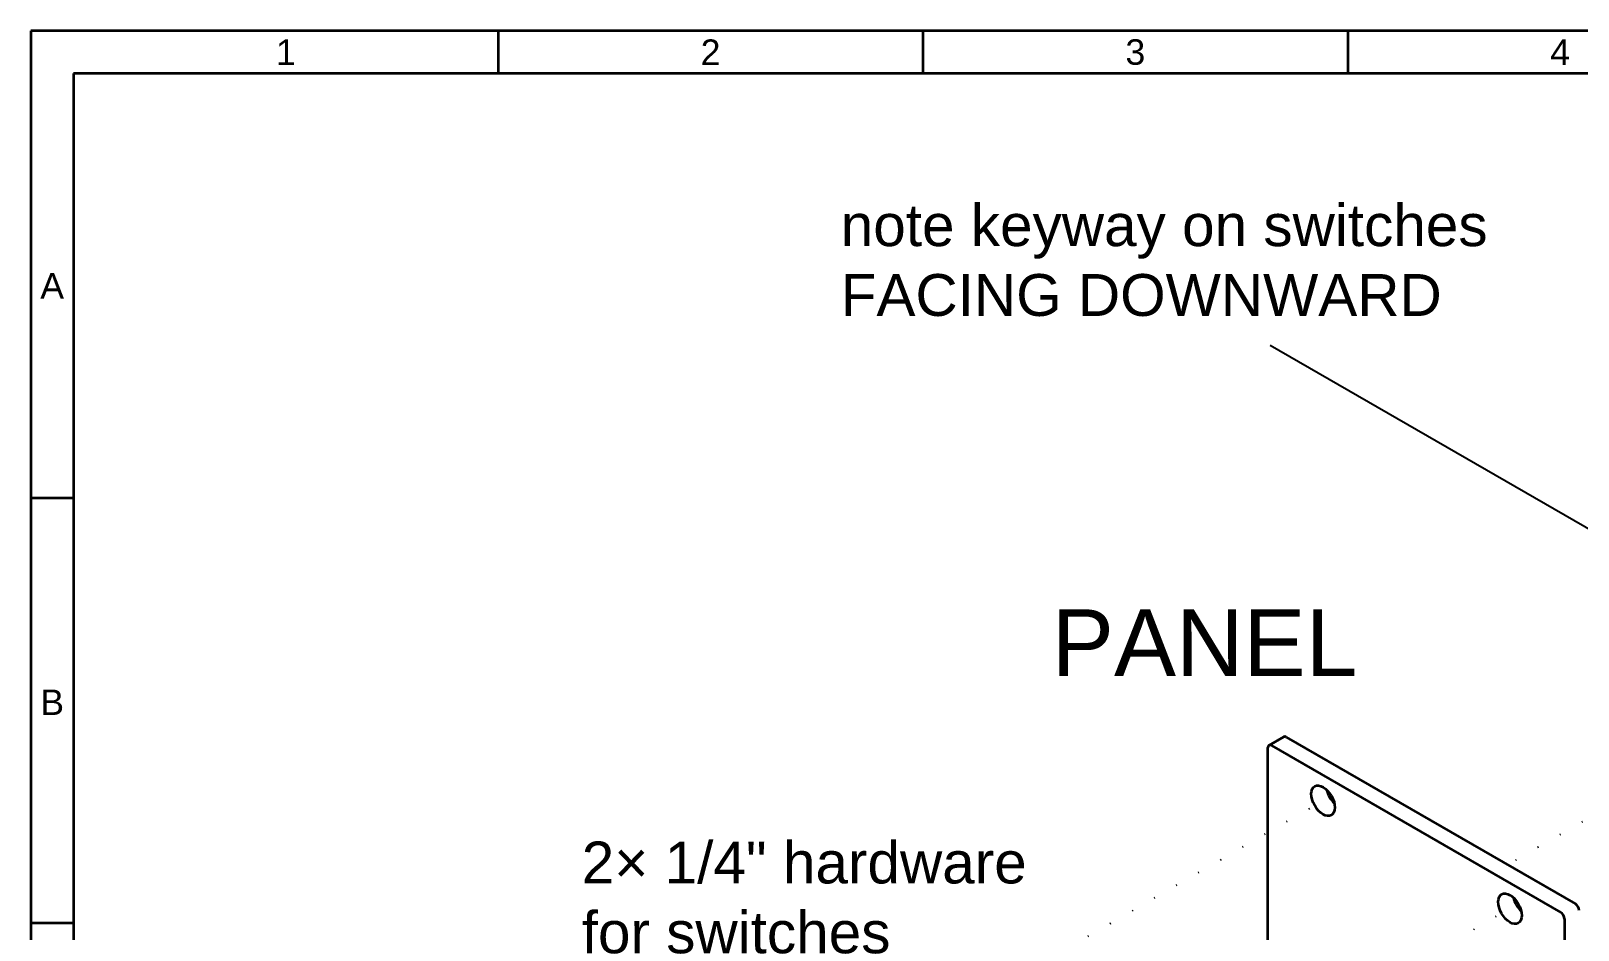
# Model space of a CAD drawing. Header units: millimetres. Extents: x 10 to 410, y 10 to 287.
# Drawn here: x 10 to 192.1, y 181.2 to 287 of the extents above; entities that cross this region are included whole.
import ezdxf

# ---------------------------------------------------------------- set-up
doc = ezdxf.new("R2010")
doc.units = ezdxf.units.MM
doc.linetypes.add('ACAD_ISO07W100', pattern=[3, 0.1, -2.9])
for name, color, linetype, lineweight, true_color in [('assembly lines', 14, 'ACAD_ISO07W100', 25, 0x800000), ('frame', 5, 'Continuous', 35, 0x0000ff), ('holes', 7, 'Continuous', 35, 0x000000), ('notes', 94, 'Continuous', 25, 0x008000), ('outlines', 7, 'Continuous', 35, 0x000000)]:
    doc.layers.add(name, color=color, linetype=linetype, lineweight=lineweight, true_color=true_color)
doc.styles.get("Standard").update_dxf_attribs({"font": ''})
doc.styles.add('textstyle1', font='')
doc.styles.add('textstyle13', font='')
doc.styles.add('textstyle15', font='')
doc.styles.add('textstyle17', font='')
doc.styles.add('textstyle19', font='')
doc.styles.add('textstyle3', font='')
doc.styles.add('textstyle37', font='')
doc.styles.add('textstyle40', font='')
doc.styles.add('textstyle41', font='')
doc.styles.get('Standard').set_extended_font_data('txt')
doc.styles.get('textstyle1').set_extended_font_data('Nimbus Sans L')
doc.styles.get('textstyle13').set_extended_font_data('Nimbus Sans L')
doc.styles.get('textstyle15').set_extended_font_data('Nimbus Sans L')
doc.styles.get('textstyle17').set_extended_font_data('Nimbus Sans L')
doc.styles.get('textstyle19').set_extended_font_data('Nimbus Sans L')
doc.styles.get('textstyle3').set_extended_font_data('Nimbus Sans L')
doc.styles.get('textstyle37').set_extended_font_data('Nimbus Sans L')
doc.styles.get('textstyle40').set_extended_font_data('Nimbus Sans L')
doc.styles.get('textstyle41').set_extended_font_data('Nimbus Sans L')
doc.dimstyles.get("Standard").update_dxf_attribs({"dimtxt": 2.5, "dimasz": 2.5, "dimexe": 1.25, "dimexo": 0.625, "dimtad": 1, "dimtxsty": 'Standard', "dimcen": 2.5, "dimadec": 0, "dimazin": 0, "dimtfac": 1, "dimtmove": 0, "dimatfit": 3, "dimfxl": 1, "dimarcsym": 0})

msp = doc.modelspace()

# ---------------------------------------------------------------- linework, layer by layer
at = {"layer": 'assembly lines'}
for p, q in [((216.02, 207.45), (183.83, 188.86)), ((163.08, 196.98), (88.41, 153.86)), ((198.82, 188), (192.08, 184.1)), ((185.08, 184.28), (110.43, 141.18))]:
    msp.add_line(p, q, dxfattribs=at)
at = {"layer": 'frame'}
for p, q in [((410, 287), (10, 287)), ((10, 287), (10, 10)), ((65, 287), (65, 282)), ((115, 287), (115, 282)), ((165, 287), (165, 282)), ((405, 282), (15, 282)), ((15, 282), (15, 15)), ((15, 232), (10, 232)), ((15, 182), (10, 182))]:
    msp.add_line(p, q, dxfattribs=at)
at = {"layer": 'holes'}
for centre in [(162.1, 196.41), (184.1, 183.71)]:
    msp.add_ellipse(centre, major_axis=(-0.98, 1.7), ratio=0.57735, dxfattribs=at)
for centre in [(163.83, 197.41), (185.83, 184.71)]:
    msp.add_ellipse(centre, major_axis=(-0.98, 1.7), ratio=0.57735, start_param=1.084048, end_param=2.057544, dxfattribs=at)
at = {"layer": 'outlines'}
for p, q in [((155.61, 148.45), (155.61, 202.66)), ((155.7, 202.92), (157.47, 203.94)), ((156.04, 202.91), (190.08, 183.26)), ((157.77, 203.91), (191.81, 184.26)), ((190.51, 182.51), (190.51, 55.01))]:
    msp.add_line(p, q, dxfattribs=at)
for centre, start_param, end_param in [((157.77, 203.41), 5.497787, 0.001246), ((156.04, 202.41), 5.497787, 0.785398), ((191.81, 183.76), 3.926991, 5.497787), ((190.08, 182.76), 3.926991, 5.497787)]:
    msp.add_ellipse(centre, major_axis=(-0.306, 0.53), ratio=0.57735, start_param=start_param, end_param=end_param, dxfattribs=at)

# ---------------------------------------------------------------- texts
at = {"layer": 'frame', "char_height": 3, "attachment_point": 5}
for s, insert, style in [('1', (40, 284.5), 'textstyle13'), ('2', (90, 284.5), 'textstyle15'), ('3', (140, 284.5), 'textstyle17'), ('4', (190, 284.5), 'textstyle19'), ('A', (12.5, 257), 'textstyle1'), ('B', (12.5, 208), 'textstyle3')]:
    msp.add_mtext(s, dxfattribs=dict(at, insert=insert, style=style))
at = {"layer": 'notes', "attachment_point": 4}
for s, insert, char_height, style in [('\\H4.92857;note keyway on switches\\PFACING DOWNWARD', (105.32, 260), 3, 'textstyle41'), ('\\H7.85714;PANEL', (130.16, 215), 5, 'textstyle37'), ('\\H4.92857;2× 1/4" hardware\\Pfor switches', (74.83, 185), 3, 'textstyle40')]:
    msp.add_mtext(s, dxfattribs=dict(at, insert=insert, char_height=char_height, style=style))

# ---------------------------------------------------------------- leaders
at = {"layer": 'notes'}
msp.add_leader([(216.51, 215), (155.88, 250)], dimstyle='Standard', dxfattribs=at)

doc.saveas('drawing.dxf')
